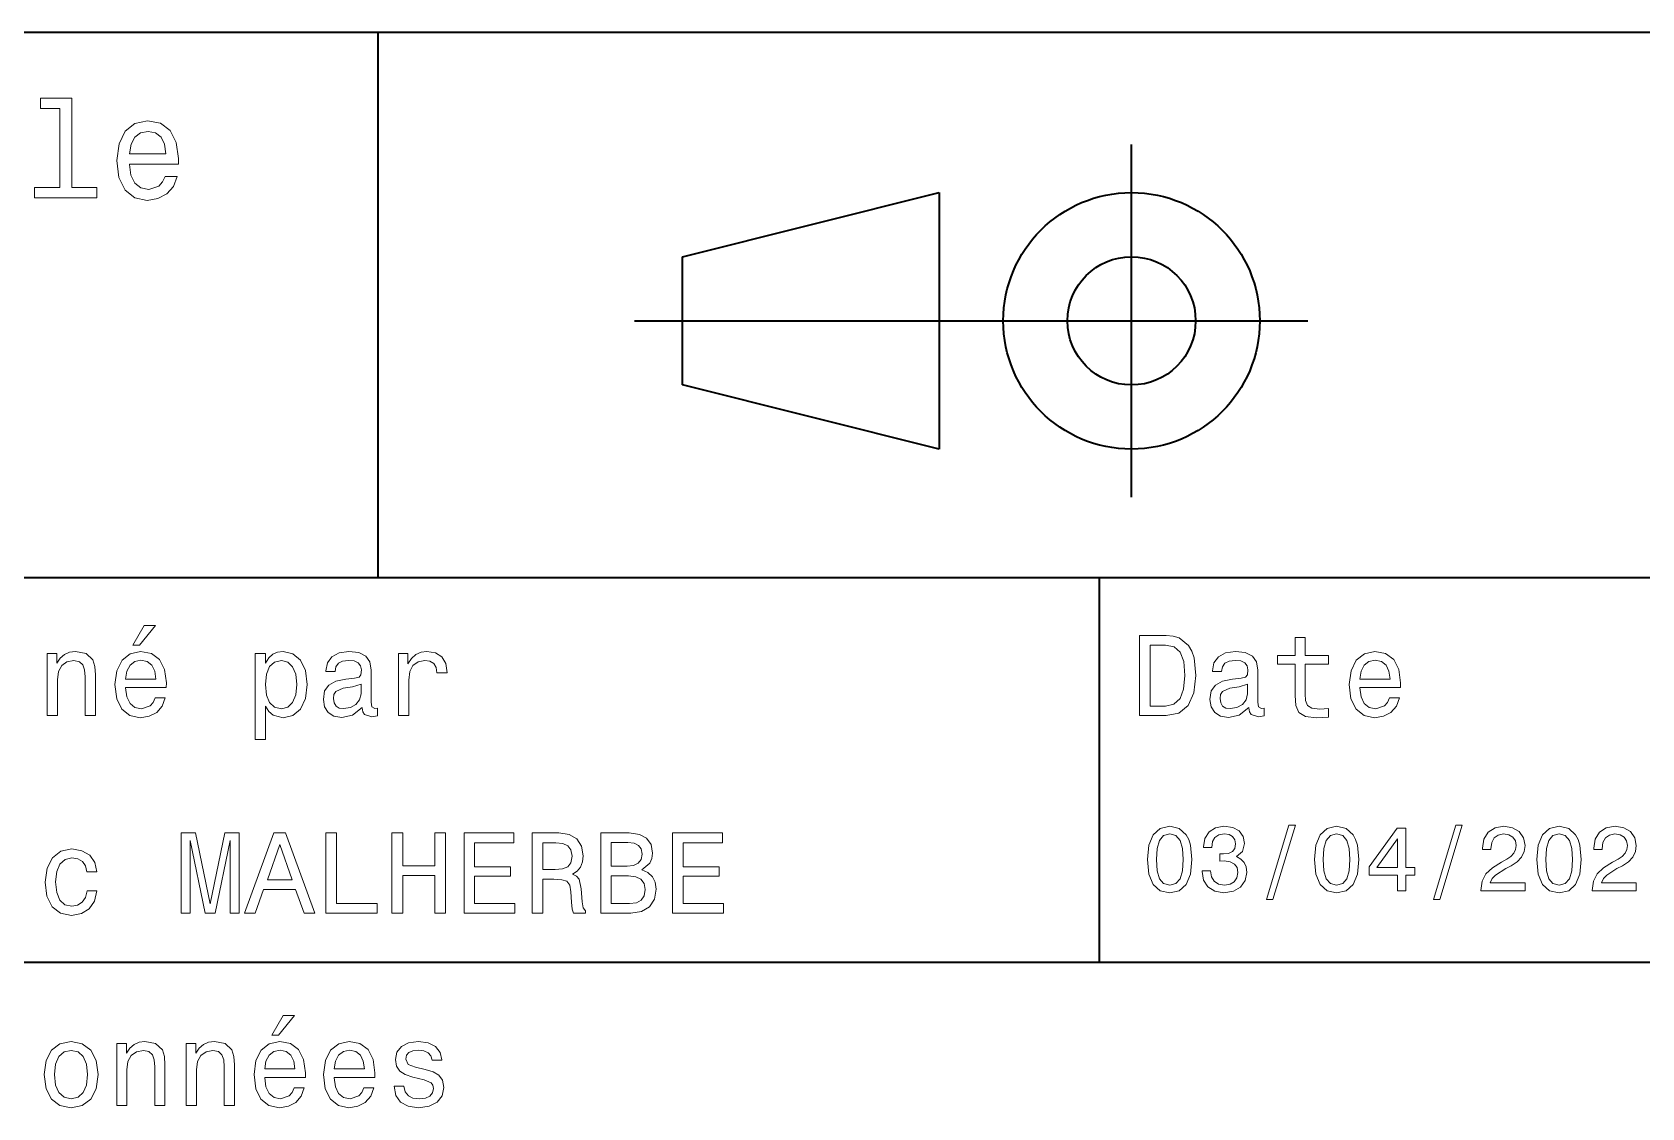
# Model space of a CAD drawing. Extents: x 0 to 297, y 0 to 210.
# Drawn here: x 108.7 to 158.9, y 36.5 to 70 of the extents above; entities that cross this region are included whole.
import ezdxf

# ---------------------------------------------------------------- set-up
doc = ezdxf.new("R2010")
doc.units = 0

msp = doc.modelspace()

# ---------------------------------------------------------------- linework, layer by layer
at = {"color": 7, "lineweight": 35}
for p, q in [((97, 70), (287, 70)), ((127.5, 61), (148.5, 61)), ((97, 53), (162, 53)), ((97, 41), (162, 41))]:
    msp.add_line(p, q, dxfattribs=at)
at = {"color": 7, "lineweight": 35, "ltscale": 0.425}
msp.add_line((119.5, 53), (119.5, 70), dxfattribs=at)
at = {"color": 7, "lineweight": 35, "ltscale": 0.275}
msp.add_line((143, 55.5), (143, 66.5), dxfattribs=at)
at = {"color": 7, "lineweight": 35, "ltscale": 0.206155}
for p, q in [((129, 63), (137, 65)), ((137, 57), (129, 59))]:
    msp.add_line(p, q, dxfattribs=at)
at = {"color": 7, "lineweight": 35, "ltscale": 0.2}
msp.add_line((137, 65), (137, 57), dxfattribs=at)
at = {"color": 7, "lineweight": 35, "ltscale": 0.1}
msp.add_line((129, 59), (129, 63), dxfattribs=at)
at = {"color": 7, "lineweight": 35, "ltscale": 0.3}
msp.add_line((142, 41), (142, 53), dxfattribs=at)
at = {"color": 7, "lineweight": 13}
for points in [[(109.572044, 67.621033), (109.572044, 65.157059), (108.789627, 65.157059), (108.789627, 64.837173), (110.730545, 64.837173), (110.730545, 65.157059), (109.952454, 65.157059), (109.952454, 67.940918), (108.975502, 67.940918), (108.975502, 67.621033)], [(111.750717, 65.887604), (113.272339, 65.887604), (113.276657, 66.064842), (113.207497, 66.561958), (113.017288, 66.933716), (112.714699, 67.158501), (112.312683, 67.240631), (111.919312, 67.154175), (111.616714, 66.912102), (111.422188, 66.51873), (111.353027, 66), (111.41787, 65.4683), (111.612396, 65.079247), (111.91066, 64.837173), (112.299713, 64.755043), (112.636887, 64.811234), (112.913544, 64.958214), (113.116714, 65.191643), (113.233429, 65.502876), (112.857346, 65.502876), (112.779541, 65.329971), (112.667145, 65.200287), (112.34726, 65.096542), (112.100868, 65.144089), (111.914986, 65.295387), (111.793945, 65.541786), (111.750717, 65.874634)], [(111.750717, 66.207489), (111.798271, 66.50576), (111.914986, 66.726219), (112.092216, 66.860229), (112.325653, 66.907776), (112.554756, 66.860229), (112.731987, 66.726219), (112.840057, 66.50576), (112.878967, 66.207489)], [(111.84726, 50.88797), (112.059799, 50.88797), (112.560516, 51.500362), (112.207489, 51.500362)], [(144.080688, 51.190563), (143.248566, 51.190563), (143.248566, 48.690563), (144.080688, 48.690563), (144.473343, 48.769814), (144.765137, 49.011169), (144.945251, 49.40382), (145.010086, 49.940563), (144.952454, 50.488113), (144.880402, 50.70425), (144.779541, 50.877163), (144.487747, 51.111313), (144.296829, 51.168949)], [(144.055481, 50.891571), (144.329254, 50.837536), (144.516571, 50.671829), (144.628235, 50.376442), (144.664261, 49.940563), (144.624634, 49.519093), (144.51297, 49.223705), (144.322052, 49.047192), (144.055481, 48.989555), (143.583572, 48.989555), (143.583572, 50.891571)], [(148.100861, 50.289986), (148.100861, 49.320965), (148.122482, 49.007565), (148.223343, 48.791428), (148.425079, 48.665348), (148.767288, 48.62212), (149.141937, 48.640129), (149.141937, 48.913906), (148.868149, 48.892292), (148.619598, 48.921112), (148.486313, 49.011169), (148.42868, 49.162464), (148.417862, 49.375), (148.417862, 50.289986), (149.141937, 50.289986), (149.141937, 50.560158), (148.417862, 50.560158), (148.417862, 51.125721), (148.100861, 51.125721), (148.100861, 50.560158), (147.553314, 50.560158), (147.553314, 50.289986)], [(109.181557, 48.690563), (109.498558, 48.690563), (109.498558, 49.807278), (109.530983, 50.063042), (109.635445, 50.250362), (109.797546, 50.365635), (110.013687, 50.408863), (110.1866, 50.372841), (110.29467, 50.275578), (110.348701, 50.113472), (110.366714, 49.897335), (110.366714, 48.690563), (110.683716, 48.690563), (110.683716, 49.962177), (110.669312, 50.217941), (110.604469, 50.430477), (110.39193, 50.625), (110.060516, 50.693443), (109.876801, 50.668228), (109.721901, 50.599785), (109.588615, 50.484512), (109.484146, 50.329613), (109.484146, 50.625), (109.181557, 50.625)], [(111.627518, 49.565922), (112.895531, 49.565922), (112.899132, 49.713619), (112.841499, 50.127884), (112.682999, 50.437683), (112.430832, 50.625), (112.095825, 50.693443), (111.768013, 50.621399), (111.515854, 50.41967), (111.353745, 50.091862), (111.296112, 49.659584), (111.350143, 49.216499), (111.512245, 48.892292), (111.760803, 48.690563), (112.085014, 48.62212), (112.365997, 48.668949), (112.596542, 48.791428), (112.765854, 48.98595), (112.863113, 49.245319), (112.549713, 49.245319), (112.484871, 49.101227), (112.391212, 48.993156), (112.124641, 48.9067), (111.919312, 48.946327), (111.764412, 49.072407), (111.663544, 49.27774), (111.627518, 49.555115)], [(111.627518, 49.832493), (111.667145, 50.081055), (111.764412, 50.264771), (111.912102, 50.376442), (112.106628, 50.416069), (112.297546, 50.376442), (112.445244, 50.264771), (112.535301, 50.081055), (112.567726, 49.832493)], [(115.986313, 50.326012), (115.986313, 50.625), (115.669312, 50.625), (115.669312, 47.941284), (115.986313, 47.941284), (115.986313, 48.98595), (116.097984, 48.816643), (116.22406, 48.704971), (116.541069, 48.62212), (116.843658, 48.690563), (117.081413, 48.895893), (117.236313, 49.2201), (117.293945, 49.659584), (117.236313, 50.095463), (117.081413, 50.41967), (116.843658, 50.621399), (116.541069, 50.693443), (116.368156, 50.671829), (116.220459, 50.603386), (116.094383, 50.488113)], [(116.48703, 48.9067), (116.274498, 48.953533), (116.119598, 49.097622), (116.022339, 49.331772), (115.989914, 49.659584), (116.022339, 49.983791), (116.119598, 50.217941), (116.274498, 50.358429), (116.48703, 50.408863), (116.681557, 50.358429), (116.836456, 50.21434), (116.933716, 49.98019), (116.969742, 49.659584), (116.933716, 49.335377), (116.836456, 49.097622), (116.681557, 48.953533)], [(119.005043, 48.942726), (119.005043, 48.931919), (119.023056, 48.809441), (119.077087, 48.722984), (119.304031, 48.654541), (119.480545, 48.683357), (119.480545, 48.928314), (119.4049, 48.917507), (119.304031, 48.96434), (119.286026, 49.108429), (119.286026, 50.109871), (119.242798, 50.365635), (119.116714, 50.54575), (118.896973, 50.65382), (118.587173, 50.693443), (118.284584, 50.650219), (118.061241, 50.52774), (117.920746, 50.336815), (117.873917, 50.084656), (117.873917, 50.063042), (118.158501, 50.063042), (118.183716, 50.21434), (118.26297, 50.322407), (118.392654, 50.387249), (118.57637, 50.412464), (118.752884, 50.394455), (118.878967, 50.34042), (118.954613, 50.246758), (118.979828, 50.117077), (118.965416, 49.965778), (118.907784, 49.890129), (118.763687, 49.854107), (118.493515, 49.825291), (118.183716, 49.760448), (117.963974, 49.645176), (117.834297, 49.465057), (117.79467, 49.19849), (117.830688, 48.960735), (117.942368, 48.784222), (118.122482, 48.67255), (118.37104, 48.632927), (118.706055, 48.708576)], [(120.143372, 48.690563), (120.460373, 48.690563), (120.460373, 49.796471), (120.492798, 50.063042), (120.590057, 50.253963), (120.748558, 50.369236), (120.961098, 50.408863), (121.119598, 50.383648), (121.238472, 50.3116), (121.310516, 50.189121), (121.335739, 50.023415), (121.656342, 50.023415), (121.613113, 50.315205), (121.49424, 50.524136), (121.296112, 50.650219), (121.02594, 50.693443), (120.842224, 50.664627), (120.683716, 50.592579), (120.543228, 50.4701), (120.431557, 50.304398), (120.431557, 50.625), (120.143372, 50.625)], [(146.656342, 48.942726), (146.656342, 48.931919), (146.674347, 48.809441), (146.728394, 48.722984), (146.955338, 48.654541), (147.131851, 48.683357), (147.131851, 48.928314), (147.056198, 48.917507), (146.955338, 48.96434), (146.937317, 49.108429), (146.937317, 50.109871), (146.894089, 50.365635), (146.768005, 50.54575), (146.548264, 50.65382), (146.23848, 50.693443), (145.935883, 50.650219), (145.71254, 50.52774), (145.572052, 50.336815), (145.525223, 50.084656), (145.525223, 50.063042), (145.809799, 50.063042), (145.835022, 50.21434), (145.914261, 50.322407), (146.043945, 50.387249), (146.227661, 50.412464), (146.404175, 50.394455), (146.530258, 50.34042), (146.605911, 50.246758), (146.631119, 50.117077), (146.616714, 49.965778), (146.559082, 49.890129), (146.414978, 49.854107), (146.144806, 49.825291), (145.835022, 49.760448), (145.61528, 49.645176), (145.485596, 49.465057), (145.445969, 49.19849), (145.481995, 48.960735), (145.593658, 48.784222), (145.773773, 48.67255), (146.022339, 48.632927), (146.357346, 48.708576)], [(150.121765, 49.565922), (151.389771, 49.565922), (151.393372, 49.713619), (151.335739, 50.127884), (151.177231, 50.437683), (150.925079, 50.625), (150.590057, 50.693443), (150.262253, 50.621399), (150.010086, 50.41967), (149.847977, 50.091862), (149.790344, 49.659584), (149.844376, 49.216499), (150.006485, 48.892292), (150.255051, 48.690563), (150.579254, 48.62212), (150.860229, 48.668949), (151.090775, 48.791428), (151.260086, 48.98595), (151.357346, 49.245319), (151.043945, 49.245319), (150.979111, 49.101227), (150.885452, 48.993156), (150.618881, 48.9067), (150.413544, 48.946327), (150.258652, 49.072407), (150.157776, 49.27774), (150.121765, 49.555115)], [(150.121765, 49.832493), (150.161377, 50.081055), (150.258652, 50.264771), (150.406342, 50.376442), (150.600861, 50.416069), (150.791794, 50.376442), (150.939484, 50.264771), (151.029541, 50.081055), (151.061966, 49.832493)], [(118.969025, 49.367798), (118.925797, 49.180477), (118.810516, 49.036385), (118.637611, 48.942726), (118.425072, 48.910305), (118.288185, 48.928314), (118.190926, 48.98595), (118.129684, 49.086815), (118.111671, 49.227306), (118.126083, 49.353386), (118.183716, 49.443443), (118.414268, 49.544312), (118.706055, 49.587536), (118.969025, 49.673992)], [(146.620316, 49.367798), (146.577087, 49.180477), (146.461823, 49.036385), (146.28891, 48.942726), (146.07637, 48.910305), (145.939484, 48.928314), (145.842224, 48.98595), (145.780975, 49.086815), (145.76297, 49.227306), (145.777374, 49.353386), (145.835022, 49.443443), (146.065567, 49.544312), (146.357346, 49.587536), (146.620316, 49.673992)], [(143.498566, 44.201729), (143.541794, 43.749279), (143.677231, 43.426514), (143.893372, 43.230549), (144.193085, 43.167149), (144.489914, 43.230549), (144.706055, 43.426514), (144.838623, 43.749279), (144.884735, 44.201729), (144.838623, 44.651299), (144.783859, 44.829971), (144.706055, 44.976948), (144.489914, 45.172913), (144.193085, 45.239193), (143.893372, 45.172913), (143.677231, 44.974064), (143.541794, 44.651299)], [(145.201736, 43.853027), (145.201736, 43.832855), (145.247849, 43.556198), (145.383286, 43.348705), (145.596542, 43.216141), (145.878967, 43.167149), (146.17868, 43.216141), (146.403458, 43.342941), (146.547562, 43.54467), (146.599426, 43.804035), (146.57637, 43.974064), (146.51297, 44.112392), (146.409225, 44.219021), (146.270905, 44.296829), (146.458221, 44.45245), (146.524506, 44.700291), (146.481277, 44.925072), (146.357361, 45.0951), (146.155624, 45.201729), (145.878967, 45.239193), (145.619598, 45.193085), (145.420761, 45.066284), (145.291077, 44.864555), (145.247849, 44.596542), (145.247849, 44.57637), (145.504333, 44.57637), (145.52739, 44.760807), (145.60231, 44.893372), (145.723343, 44.974064), (145.893372, 45.002884), (146.043228, 44.979828), (146.15274, 44.919308), (146.219025, 44.821327), (146.244965, 44.688763), (146.219025, 44.54755), (146.149857, 44.45245), (146.028824, 44.394814), (145.864563, 44.377522), (145.752167, 44.380405), (145.752167, 44.15274), (145.893372, 44.158501), (146.074936, 44.132565), (146.210373, 44.0634), (146.291077, 43.951008), (146.319885, 43.804035), (146.288193, 43.63689), (146.20462, 43.51297), (146.072052, 43.435158), (145.896255, 43.409222), (145.714706, 43.438042), (145.582138, 43.524498), (145.498566, 43.662827), (145.466858, 43.853027)], [(147.213257, 42.956772), (147.412109, 42.956772), (148.109512, 45.279541), (147.907791, 45.279541)], [(148.703171, 44.201729), (148.746399, 43.749279), (148.881851, 43.426514), (149.097992, 43.230549), (149.397705, 43.167149), (149.694534, 43.230549), (149.910675, 43.426514), (150.043228, 43.749279), (150.08934, 44.201729), (150.043228, 44.651299), (149.98848, 44.829971), (149.910675, 44.976948), (149.694534, 45.172913), (149.397705, 45.239193), (149.097992, 45.172913), (148.881851, 44.974064), (148.746399, 44.651299)], [(151.291077, 43.224785), (151.55043, 43.224785), (151.55043, 43.720463), (151.835739, 43.720463), (151.835739, 43.951008), (151.55043, 43.951008), (151.55043, 45.181557), (151.288193, 45.181557), (150.412109, 43.974064), (150.412109, 43.720463), (151.291077, 43.720463)], [(152.417877, 42.956772), (152.616714, 42.956772), (153.314133, 45.279541), (153.112396, 45.279541)], [(153.899139, 43.224785), (155.273773, 43.224785), (155.273773, 43.472622), (154.187317, 43.472622), (154.247849, 43.60807), (154.351593, 43.720463), (154.671478, 43.925072), (154.841507, 44.011528), (155.031708, 44.135448), (155.167145, 44.279541), (155.244965, 44.44957), (155.273773, 44.642651), (155.224792, 44.884727), (155.08934, 45.074928), (154.881851, 45.195965), (154.613831, 45.239193), (154.337173, 45.190201), (154.126801, 45.054756), (153.991364, 44.838619), (153.945251, 44.553314), (153.945251, 44.51297), (154.207504, 44.51297), (154.207504, 44.536022), (154.233429, 44.731991), (154.311249, 44.876083), (154.435165, 44.9683), (154.599426, 45), (154.766571, 44.971184), (154.890488, 44.899136), (154.971191, 44.786743), (155, 44.645535), (154.979828, 44.51297), (154.925079, 44.400578), (154.832855, 44.302593), (154.706055, 44.216141), (154.536026, 44.12392), (154.253601, 43.945248), (154.054764, 43.755043), (153.9366, 43.524498), (153.899139, 43.233429)], [(155.642654, 44.201729), (155.685883, 43.749279), (155.821335, 43.426514), (156.037476, 43.230549), (156.337173, 43.167149), (156.634003, 43.230549), (156.850143, 43.426514), (156.982712, 43.749279), (157.028824, 44.201729), (156.982712, 44.651299), (156.927963, 44.829971), (156.850143, 44.976948), (156.634003, 45.172913), (156.337173, 45.239193), (156.037476, 45.172913), (155.821335, 44.974064), (155.685883, 44.651299)], [(157.368881, 43.224785), (158.743515, 43.224785), (158.743515, 43.472622), (157.657059, 43.472622), (157.71759, 43.60807), (157.821335, 43.720463), (158.14122, 43.925072), (158.311249, 44.011528), (158.50145, 44.135448), (158.636887, 44.279541), (158.714706, 44.44957), (158.743515, 44.642651), (158.694534, 44.884727), (158.559082, 45.074928), (158.351593, 45.195965), (158.083572, 45.239193), (157.806915, 45.190201), (157.596542, 45.054756), (157.461105, 44.838619), (157.414993, 44.553314), (157.414993, 44.51297), (157.677231, 44.51297), (157.677231, 44.536022), (157.703171, 44.731991), (157.780991, 44.876083), (157.904907, 44.9683), (158.069168, 45), (158.236313, 44.971184), (158.360229, 44.899136), (158.440918, 44.786743), (158.469742, 44.645535), (158.44957, 44.51297), (158.394821, 44.400578), (158.302597, 44.302593), (158.175797, 44.216141), (158.005768, 44.12392), (157.723343, 43.945248), (157.524506, 43.755043), (157.406342, 43.524498), (157.368881, 43.233429)], [(113.363831, 42.530979), (113.641212, 42.530979), (113.641212, 44.80043), (114.109512, 42.530979), (114.419312, 42.530979), (114.884003, 44.80043), (114.884003, 42.530979), (115.164986, 42.530979), (115.164986, 45.030979), (114.725502, 45.030979), (114.264404, 42.826366), (113.806915, 45.030979), (113.363831, 45.030979)], [(115.337898, 42.530979), (115.669312, 42.530979), (115.932281, 43.26585), (116.930115, 43.26585), (117.193085, 42.530979), (117.5317, 42.530979), (116.616714, 45.03458), (116.249283, 45.03458)], [(117.870316, 42.530979), (119.476944, 42.530979), (119.476944, 42.833572), (118.201729, 42.833572), (118.201729, 45.030979), (117.870316, 45.030979)], [(119.934441, 42.530979), (120.269455, 42.530979), (120.269455, 43.70533), (121.270897, 43.70533), (121.270897, 42.530979), (121.60231, 42.530979), (121.60231, 45.030979), (121.270897, 45.030979), (121.270897, 44.011528), (120.269455, 44.011528), (120.269455, 45.030979), (119.934441, 45.030979)], [(122.182281, 42.530979), (123.767296, 42.530979), (123.767296, 42.833572), (122.513687, 42.833572), (122.513687, 43.680115), (123.630402, 43.680115), (123.630402, 43.979107), (122.513687, 43.979107), (122.513687, 44.728386), (123.73848, 44.728386), (123.73848, 45.030979), (122.182281, 45.030979)], [(124.304039, 42.530979), (124.639053, 42.530979), (124.639053, 43.586456), (124.98127, 43.586456), (125.233429, 43.575649), (125.391937, 43.525215), (125.478394, 43.406338), (125.514412, 43.193802), (125.532425, 42.869595), (125.554039, 42.657059), (125.597267, 42.530979), (125.97551, 42.530979), (125.97551, 42.599422), (125.892654, 42.700287), (125.863838, 42.887608), (125.838623, 43.291065), (125.777382, 43.590057), (125.694527, 43.683716), (125.564842, 43.752159), (125.708939, 43.842216), (125.809799, 43.9683), (125.874641, 44.126801), (125.896255, 44.317722), (125.845825, 44.620316), (125.701736, 44.84726), (125.463982, 44.98415), (125.139771, 45.030979), (124.304039, 45.030979)], [(125.046112, 44.724785), (125.265854, 44.703171), (125.420753, 44.634727), (125.518013, 44.508644), (125.550438, 44.310516), (125.514412, 44.101585), (125.417152, 43.975502), (125.251442, 43.910664), (125.024498, 43.892651), (124.639053, 43.892651), (124.639053, 44.724785)], [(127.726227, 43.881844), (127.978394, 44.090778), (128.043228, 44.231266), (128.06485, 44.404179), (128.018021, 44.674351), (127.877525, 44.868874), (127.650581, 44.987751), (127.33358, 45.030979), (126.44381, 45.030979), (126.44381, 42.530979), (127.38401, 42.530979), (127.719025, 42.581413), (127.967583, 42.729107), (128.122482, 42.963257), (128.176514, 43.280258), (128.144104, 43.492794), (128.057648, 43.669308), (127.917152, 43.798992)], [(127.265137, 43.993515), (126.775223, 43.993515), (126.775223, 44.731987), (127.293953, 44.731987), (127.48848, 44.710373), (127.625366, 44.645531), (127.708221, 44.533859), (127.737038, 44.368156), (127.704613, 44.20245), (127.618164, 44.087173), (127.470467, 44.015129)], [(128.688049, 42.530979), (130.273056, 42.530979), (130.273056, 42.833572), (129.019455, 42.833572), (129.019455, 43.680115), (130.136169, 43.680115), (130.136169, 43.979107), (129.019455, 43.979107), (129.019455, 44.728386), (130.244232, 44.728386), (130.244232, 45.030979), (128.688049, 45.030979)], [(143.775223, 44.201729), (143.798279, 44.550434), (143.870316, 44.801155), (144, 44.948128), (144.193085, 45), (144.383286, 44.948128), (144.51297, 44.801155), (144.585022, 44.550434), (144.608078, 44.201729), (144.585022, 43.850143), (144.51297, 43.599426), (144.383286, 43.45245), (144.193085, 43.403458), (144, 43.45245), (143.870316, 43.599426), (143.798279, 43.850143)], [(148.979828, 44.201729), (149.002884, 44.550434), (149.074936, 44.801155), (149.20462, 44.948128), (149.397705, 45), (149.587906, 44.948128), (149.71759, 44.801155), (149.789627, 44.550434), (149.812683, 44.201729), (149.789627, 43.850143), (149.71759, 43.599426), (149.587906, 43.45245), (149.397705, 43.403458), (149.20462, 43.45245), (149.074936, 43.599426), (149.002884, 43.850143)], [(150.65419, 43.951008), (151.291077, 44.847263), (151.291077, 43.951008)], [(155.919312, 44.201729), (155.942368, 44.550434), (156.01442, 44.801155), (156.144104, 44.948128), (156.337173, 45), (156.527374, 44.948128), (156.657059, 44.801155), (156.729111, 44.550434), (156.752167, 44.201729), (156.729111, 43.850143), (156.657059, 43.599426), (156.527374, 43.45245), (156.337173, 43.403458), (156.144104, 43.45245), (156.01442, 43.599426), (155.942368, 43.850143)], [(110.413544, 43.824207), (110.726944, 43.824207), (110.662102, 44.112392), (110.507202, 44.339336), (110.265854, 44.479828), (109.952454, 44.533859), (109.606628, 44.461815), (109.343658, 44.260086), (109.177956, 43.932278), (109.120316, 43.492794), (109.174355, 43.056915), (109.336456, 42.732708), (109.592216, 42.530979), (109.941643, 42.462536), (110.251442, 42.516571), (110.492798, 42.667866), (110.658501, 42.905621), (110.730545, 43.222622), (110.427956, 43.222622), (110.373917, 43.020893), (110.273056, 42.869595), (110.12896, 42.775936), (109.952454, 42.747116), (109.732712, 42.793949), (109.574203, 42.938038), (109.476944, 43.172188), (109.444527, 43.503601), (109.476944, 43.827808), (109.577812, 44.061958), (109.739914, 44.206051), (109.952454, 44.256485), (110.139771, 44.224064), (110.280258, 44.141209), (110.373917, 44.004322)], [(116.047546, 43.572044), (116.432999, 44.674351), (116.818443, 43.572044)], [(127.344383, 42.829971), (126.775223, 42.829971), (126.775223, 43.690922), (127.311966, 43.690922), (127.53891, 43.665707), (127.701012, 43.590057), (127.798279, 43.460373), (127.830696, 43.273052), (127.798279, 43.074928), (127.708221, 42.938038), (127.556923, 42.855186)], [(116.184441, 38.728386), (116.396973, 38.728386), (116.897697, 39.340778), (116.54467, 39.340778)], [(109.087898, 37.496399), (109.145531, 37.056915), (109.311241, 36.732708), (109.574203, 36.530979), (109.927231, 36.462536), (110.276657, 36.530979), (110.539627, 36.729107), (110.70533, 37.053314), (110.766571, 37.496399), (110.70533, 37.935879), (110.539627, 38.263687), (110.276657, 38.461815), (109.927231, 38.533859), (109.574203, 38.461815), (109.311241, 38.260086), (109.145531, 37.935879)], [(109.412102, 37.5), (109.444527, 37.824207), (109.545387, 38.058357), (109.707489, 38.20245), (109.927231, 38.25288), (110.143372, 38.20245), (110.305473, 38.061958), (110.406342, 37.824207), (110.44236, 37.5), (110.406342, 37.172188), (110.305473, 36.934437), (110.143372, 36.790344), (109.927231, 36.743515), (109.707489, 36.790344), (109.545387, 36.934437), (109.444527, 37.172188)], [(111.350143, 36.530979), (111.667145, 36.530979), (111.667145, 37.647694), (111.69957, 37.903458), (111.804031, 38.090778), (111.966141, 38.206051), (112.182274, 38.249279), (112.355186, 38.213257), (112.463257, 38.115993), (112.517288, 37.953888), (112.535301, 37.737751), (112.535301, 36.530979), (112.852303, 36.530979), (112.852303, 37.802593), (112.837898, 38.058357), (112.773056, 38.270893), (112.560516, 38.465416), (112.229103, 38.533859), (112.045387, 38.508644), (111.890488, 38.440201), (111.757202, 38.324928), (111.65274, 38.170029), (111.65274, 38.465416), (111.350143, 38.465416)], [(113.51873, 36.530979), (113.835732, 36.530979), (113.835732, 37.647694), (113.868156, 37.903458), (113.972626, 38.090778), (114.134727, 38.206051), (114.350861, 38.249279), (114.523773, 38.213257), (114.631844, 38.115993), (114.685883, 37.953888), (114.703888, 37.737751), (114.703888, 36.530979), (115.020889, 36.530979), (115.020889, 37.802593), (115.006485, 38.058357), (114.941643, 38.270893), (114.729111, 38.465416), (114.39769, 38.533859), (114.213974, 38.508644), (114.059082, 38.440201), (113.925789, 38.324928), (113.821327, 38.170029), (113.821327, 38.465416), (113.51873, 38.465416)], [(115.964699, 37.406338), (117.232712, 37.406338), (117.236313, 37.554035), (117.178673, 37.9683), (117.020172, 38.278099), (116.768013, 38.465416), (116.432999, 38.533859), (116.105186, 38.461815), (115.853027, 38.260086), (115.690918, 37.932278), (115.633286, 37.5), (115.687317, 37.056915), (115.849426, 36.732708), (116.097984, 36.530979), (116.422188, 36.462536), (116.703171, 36.509365), (116.933716, 36.631844), (117.103027, 36.826366), (117.200287, 37.085735), (116.886887, 37.085735), (116.822044, 36.941643), (116.728386, 36.833572), (116.461815, 36.747116), (116.256485, 36.786743), (116.101585, 36.912823), (116.000717, 37.118156), (115.964699, 37.395531)], [(115.964699, 37.672909), (116.004318, 37.921471), (116.101585, 38.105186), (116.249283, 38.216858), (116.443802, 38.256485), (116.634727, 38.216858), (116.782425, 38.105186), (116.872482, 37.921471), (116.9049, 37.672909)], [(118.133286, 37.406338), (119.401299, 37.406338), (119.4049, 37.554035), (119.34726, 37.9683), (119.188766, 38.278099), (118.9366, 38.465416), (118.601585, 38.533859), (118.273773, 38.461815), (118.021614, 38.260086), (117.859512, 37.932278), (117.801872, 37.5), (117.855911, 37.056915), (118.018013, 36.732708), (118.266571, 36.530979), (118.590775, 36.462536), (118.871758, 36.509365), (119.10231, 36.631844), (119.271614, 36.826366), (119.368881, 37.085735), (119.055481, 37.085735), (118.990631, 36.941643), (118.896973, 36.833572), (118.630402, 36.747116), (118.425072, 36.786743), (118.270172, 36.912823), (118.169312, 37.118156), (118.133286, 37.395531)], [(118.133286, 37.672909), (118.172913, 37.921471), (118.270172, 38.105186), (118.41787, 38.216858), (118.612396, 38.256485), (118.803314, 38.216858), (118.951012, 38.105186), (119.041069, 37.921471), (119.073486, 37.672909)], [(120.971901, 37.658501), (120.66571, 37.730545), (120.438766, 37.8134), (120.363113, 37.982708), (120.384727, 38.101585), (120.460373, 38.188038), (120.582855, 38.242073), (120.759369, 38.263687), (120.92868, 38.242073), (121.061966, 38.177231), (121.148415, 38.079971), (121.184441, 37.950287), (121.49424, 37.950287), (121.49424, 37.957493), (121.440201, 38.191643), (121.292511, 38.375359), (121.061966, 38.490635), (120.759369, 38.533859), (120.453171, 38.490635), (120.229828, 38.371758), (120.08934, 38.195244), (120.046112, 37.971901), (120.078529, 37.755764), (120.179398, 37.604465), (120.3451, 37.496399), (120.586456, 37.42075), (120.939484, 37.334293), (121.155624, 37.244236), (121.213257, 37.172188), (121.234871, 37.064121), (121.202454, 36.930836), (121.115997, 36.829971), (120.97551, 36.765129), (120.788185, 36.743515), (120.590057, 36.765129), (120.445969, 36.840778), (120.348709, 36.963257), (120.309082, 37.132565), (120.002884, 37.132565), (120.053314, 36.844379), (120.201012, 36.635445), (120.435158, 36.509365), (120.759369, 36.462536), (121.097984, 36.509365), (121.346542, 36.635445), (121.497841, 36.837173), (121.551872, 37.100143), (121.512253, 37.327087), (121.400574, 37.481987), (121.216858, 37.582851)]]:
    msp.add_lwpolyline(points, close=True, dxfattribs=at)
at = {"color": 7, "lineweight": 35}
for radius in [4, 2]:
    msp.add_circle((143, 61), radius, dxfattribs=at)

doc.saveas('drawing.dxf')
